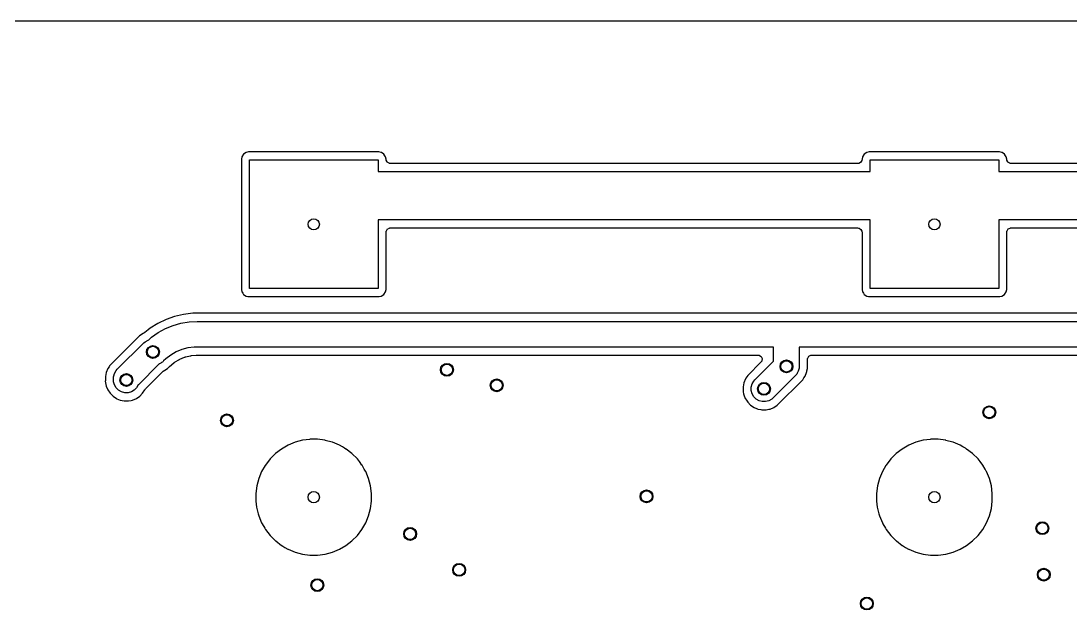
# Model space of a CAD drawing. Header units: inches. Extents: x 0.01 to 5.35, y 0.01 to 3.37.
# Drawn here: x 1.078 to 2.364, y 2.647 to 3.368 of the extents above; entities that cross this region are included whole.
import ezdxf

# ---------------------------------------------------------------- set-up
doc = ezdxf.new("R2010")
doc.units = ezdxf.units.IN
doc.header["$MEASUREMENT"] = 0
doc.layers.add('BLACK', color=250, linetype='CONTINUOUS')

msp = doc.modelspace()

# ---------------------------------------------------------------- linework, layer by layer
at = {"layer": 'BLACK', "linetype": 'CONTINUOUS'}
for p, q in [((0.0172, 3.3682), (5.3429, 3.3682)), ((1.3484, 3.2017), (1.3479, 3.1988)), ((1.3506, 3.205), (1.3484, 3.2017)), ((1.3484, 3.2017), (1.3484, 3.2017)), ((1.3484, 3.2017), (1.3484, 3.2017)), ((1.3484, 3.2017), (1.3484, 3.2017)), ((1.3539, 3.2072), (1.3506, 3.205)), ((1.3567, 3.2077), (1.3539, 3.2072)), ((1.3539, 3.2072), (1.3539, 3.2072)), ((1.3539, 3.2072), (1.3539, 3.2072)), ((1.5162, 3.2077), (1.3567, 3.2077)), ((1.3567, 3.2077), (1.3567, 3.2077)), ((1.3567, 3.2077), (1.3567, 3.2077)), ((1.519, 3.2072), (1.5162, 3.2077)), ((1.5162, 3.2077), (1.5162, 3.2077)), ((1.5162, 3.2077), (1.5162, 3.2077)), ((1.5193, 3.207), (1.519, 3.2072)), ((1.519, 3.2072), (1.519, 3.2072)), ((1.519, 3.2072), (1.519, 3.2072)), ((1.5194, 3.2069), (1.5193, 3.207)), ((1.5223, 3.205), (1.5194, 3.2069)), ((1.5236, 3.203), (1.5223, 3.205)), ((1.5223, 3.205), (1.5223, 3.205)), ((1.5245, 3.2017), (1.5236, 3.203)), ((1.525, 3.1989), (1.5245, 3.2017)), ((1.5245, 3.2017), (1.5245, 3.2017)), ((1.5245, 3.2017), (1.5245, 3.2017)), ((2.1083, 3.2017), (2.1077, 3.1988)), ((2.1104, 3.205), (2.1083, 3.2017)), ((2.1083, 3.2017), (2.1083, 3.2017)), ((2.1083, 3.2017), (2.1083, 3.2017)), ((2.1083, 3.2017), (2.1083, 3.2017)), ((2.1137, 3.2072), (2.1104, 3.205)), ((2.1166, 3.2077), (2.1137, 3.2072)), ((2.1137, 3.2072), (2.1137, 3.2072)), ((2.1137, 3.2072), (2.1137, 3.2072)), ((2.276, 3.2077), (2.1166, 3.2077)), ((2.1166, 3.2077), (2.1166, 3.2077)), ((2.1166, 3.2077), (2.1166, 3.2077)), ((2.2789, 3.2072), (2.276, 3.2077)), ((2.276, 3.2077), (2.276, 3.2077)), ((2.276, 3.2077), (2.276, 3.2077)), ((2.2791, 3.207), (2.2789, 3.2072)), ((2.2789, 3.2072), (2.2789, 3.2072)), ((2.2789, 3.2072), (2.2789, 3.2072)), ((2.2793, 3.2069), (2.2791, 3.207)), ((2.2821, 3.205), (2.2793, 3.2069)), ((2.2835, 3.203), (2.2821, 3.205)), ((2.2821, 3.205), (2.2821, 3.205)), ((2.2843, 3.2017), (2.2835, 3.203)), ((2.2849, 3.1989), (2.2843, 3.2017)), ((2.2843, 3.2017), (2.2843, 3.2017)), ((2.2843, 3.2017), (2.2843, 3.2017)), ((1.3479, 3.1988), (1.3479, 3.1988)), ((1.3479, 3.1988), (1.3479, 3.0394)), ((1.3577, 3.0404), (1.3577, 3.1979)), ((1.3577, 3.1979), (1.5152, 3.1979)), ((1.5152, 3.1979), (1.5152, 3.1837)), ((1.5251, 3.1988), (1.525, 3.1989)), ((1.5251, 3.1987), (1.5251, 3.1988)), ((1.5252, 3.1979), (1.5251, 3.1987)), ((1.5252, 3.1976), (1.5252, 3.1979)), ((1.5263, 3.1955), (1.5252, 3.1976)), ((1.5264, 3.1954), (1.5263, 3.1955)), ((1.5287, 3.1939), (1.5264, 3.1954)), ((1.5293, 3.1938), (1.5287, 3.1939)), ((1.5306, 3.1936), (1.5293, 3.1938)), ((2.1023, 3.1936), (1.5306, 3.1936)), ((2.1033, 3.1937), (2.1023, 3.1936)), ((2.1036, 3.1937), (2.1033, 3.1937)), ((2.1058, 3.1948), (2.1036, 3.1937)), ((2.1073, 3.1972), (2.1058, 3.1949)), ((2.1058, 3.1949), (2.1058, 3.1948)), ((2.1075, 3.1978), (2.1073, 3.1972)), ((2.1077, 3.1987), (2.1075, 3.1978)), ((2.1077, 3.1988), (2.1077, 3.1987)), ((2.1176, 3.1837), (2.1176, 3.1979)), ((2.1176, 3.1979), (2.275, 3.1979)), ((2.275, 3.1979), (2.275, 3.1837)), ((2.2849, 3.1988), (2.2849, 3.1989)), ((2.2849, 3.1987), (2.2849, 3.1988)), ((2.285, 3.1979), (2.2849, 3.1987)), ((2.2851, 3.1976), (2.285, 3.1979)), ((2.2862, 3.1955), (2.2851, 3.1976)), ((2.2862, 3.1954), (2.2862, 3.1955)), ((2.2885, 3.1939), (2.2862, 3.1954)), ((2.2891, 3.1938), (2.2885, 3.1939)), ((2.2905, 3.1936), (2.2891, 3.1938)), ((2.957, 3.1936), (2.2905, 3.1936)), ((1.5152, 3.1837), (2.1176, 3.1837)), ((2.275, 3.1837), (2.9719, 3.1837)), ((2.1176, 3.1246), (1.5152, 3.1246)), ((1.5152, 3.1246), (1.5152, 3.0404)), ((2.1176, 3.0404), (2.1176, 3.1246)), ((2.9719, 3.1246), (2.275, 3.1246)), ((2.275, 3.1246), (2.275, 3.0404)), ((1.5253, 3.1106), (1.5254, 3.1112)), ((1.5254, 3.1112), (1.5269, 3.1135)), ((1.5269, 3.1135), (1.527, 3.1135)), ((1.527, 3.1135), (1.5291, 3.1146)), ((1.5291, 3.1146), (1.5294, 3.1147)), ((1.5294, 3.1147), (1.5305, 3.1148)), ((1.5305, 3.1148), (2.1021, 3.1148)), ((2.1021, 3.1148), (2.1035, 3.1146)), ((2.1035, 3.1146), (2.1041, 3.1144)), ((2.1041, 3.1144), (2.1064, 3.1129)), ((2.1064, 3.1129), (2.1064, 3.1129)), ((2.1064, 3.1129), (2.1075, 3.1107)), ((2.2851, 3.1106), (2.2853, 3.1112)), ((2.2853, 3.1112), (2.2868, 3.1135)), ((2.2868, 3.1135), (2.289, 3.1146)), ((2.2868, 3.1135), (2.2868, 3.1135)), ((2.289, 3.1146), (2.2893, 3.1147)), ((2.2893, 3.1147), (2.2903, 3.1148)), ((2.2903, 3.1148), (2.9564, 3.1148)), ((1.5251, 3.1092), (1.5253, 3.1106)), ((1.5251, 3.0394), (1.5251, 3.1092)), ((2.1075, 3.1107), (2.1076, 3.1104)), ((2.1076, 3.1104), (2.1077, 3.1094)), ((2.1077, 3.1094), (2.1077, 3.0394)), ((2.2849, 3.1092), (2.2851, 3.1106)), ((2.2849, 3.0394), (2.2849, 3.1092)), ((1.3479, 3.0394), (1.3479, 3.0394)), ((1.3479, 3.0394), (1.3479, 3.0394)), ((1.3479, 3.0394), (1.3484, 3.0365)), ((1.3484, 3.0365), (1.3484, 3.0365)), ((1.3484, 3.0365), (1.3484, 3.0365)), ((1.3484, 3.0365), (1.3486, 3.0363)), ((1.3486, 3.0363), (1.3487, 3.0361)), ((1.3487, 3.0361), (1.3496, 3.0348)), ((1.3496, 3.0348), (1.3506, 3.0333)), ((1.5152, 3.0404), (1.3577, 3.0404)), ((1.5223, 3.0333), (1.5245, 3.0365)), ((1.5245, 3.0365), (1.5251, 3.0394)), ((2.1077, 3.0394), (2.1077, 3.0394)), ((2.1077, 3.0394), (2.1077, 3.0394)), ((2.1077, 3.0394), (2.1083, 3.0365)), ((2.1083, 3.0365), (2.1083, 3.0365)), ((2.1083, 3.0365), (2.1083, 3.0365)), ((2.1083, 3.0365), (2.1084, 3.0363)), ((2.1084, 3.0363), (2.1085, 3.0361)), ((2.1085, 3.0361), (2.1094, 3.0348)), ((2.1094, 3.0348), (2.1104, 3.0333)), ((2.275, 3.0404), (2.1176, 3.0404)), ((2.2821, 3.0333), (2.2843, 3.0365)), ((2.2843, 3.0365), (2.2849, 3.0394)), ((1.3506, 3.0333), (1.3536, 3.0313)), ((1.3536, 3.0313), (1.3539, 3.0311)), ((1.3539, 3.0311), (1.3539, 3.0311)), ((1.3539, 3.0311), (1.3539, 3.0311)), ((1.3539, 3.0311), (1.3539, 3.0311)), ((1.3539, 3.0311), (1.3539, 3.0311)), ((1.3539, 3.0311), (1.3556, 3.0308)), ((1.3556, 3.0308), (1.3564, 3.0306)), ((1.3564, 3.0306), (1.3566, 3.0306)), ((1.3566, 3.0306), (1.3567, 3.0305)), ((1.3567, 3.0305), (1.5162, 3.0305)), ((1.5162, 3.0305), (1.5163, 3.0305)), ((1.5163, 3.0305), (1.5166, 3.0306)), ((1.5166, 3.0306), (1.519, 3.0311)), ((1.519, 3.0311), (1.5223, 3.0333)), ((2.1104, 3.0333), (2.1134, 3.0313)), ((2.1134, 3.0313), (2.1137, 3.0311)), ((2.1137, 3.0311), (2.1137, 3.0311)), ((2.1137, 3.0311), (2.1137, 3.0311)), ((2.1137, 3.0311), (2.1137, 3.0311)), ((2.1137, 3.0311), (2.1137, 3.0311)), ((2.1137, 3.0311), (2.1155, 3.0308)), ((2.1155, 3.0308), (2.1163, 3.0306)), ((2.1163, 3.0306), (2.1164, 3.0306)), ((2.1164, 3.0306), (2.1166, 3.0305)), ((2.1166, 3.0305), (2.276, 3.0305)), ((2.276, 3.0305), (2.2762, 3.0305)), ((2.2762, 3.0305), (2.2765, 3.0306)), ((2.2765, 3.0306), (2.2789, 3.0311)), ((2.2789, 3.0311), (2.2821, 3.0333)), ((1.2772, 3.0088), (1.2662, 3.0064)), ((1.2883, 3.0101), (1.2772, 3.0088)), ((2.7364, 3.0101), (1.2883, 3.0101)), ((1.2456, 2.9978), (1.2362, 2.9919)), ((1.2557, 3.0027), (1.2456, 2.9978)), ((1.2549, 2.9914), (1.2642, 2.9952)), ((1.2662, 3.0064), (1.2557, 3.0027)), ((1.2557, 3.0027), (1.2557, 3.0027)), ((1.2557, 3.0027), (1.2557, 3.0027)), ((1.2642, 2.9952), (1.2739, 2.998)), ((1.2662, 3.0064), (1.2662, 3.0064)), ((1.2662, 3.0064), (1.2662, 3.0064)), ((1.2739, 2.998), (1.2838, 2.9997)), ((1.2838, 2.9997), (1.2939, 3.0002)), ((1.2939, 3.0002), (2.0152, 3.0002)), ((2.0152, 3.0002), (2.7386, 3.0002)), ((1.2233, 2.9827), (1.1872, 2.9467)), ((1.2275, 2.9855), (1.2233, 2.9827)), ((1.2281, 2.9858), (1.2275, 2.9855)), ((1.2275, 2.9855), (1.2275, 2.9855)), ((1.2287, 2.9861), (1.2281, 2.9858)), ((1.2293, 2.9864), (1.2287, 2.9861)), ((1.2298, 2.9868), (1.2293, 2.9864)), ((1.2336, 2.9898), (1.2298, 2.9868)), ((1.2362, 2.9919), (1.2336, 2.9898)), ((1.2362, 2.9919), (1.2362, 2.9919)), ((1.2362, 2.9919), (1.2362, 2.9919)), ((1.2379, 2.9807), (1.2461, 2.9865)), ((1.2461, 2.9865), (1.2549, 2.9914)), ((1.196, 2.9415), (1.2285, 2.974)), ((1.2285, 2.974), (1.23, 2.9753)), ((1.23, 2.9753), (1.2336, 2.9774)), ((1.2336, 2.9774), (1.2346, 2.9776)), ((1.2346, 2.9776), (1.2379, 2.9807)), ((1.2615, 2.959), (1.2554, 2.9544)), ((1.2681, 2.9629), (1.2615, 2.959)), ((1.2751, 2.9658), (1.2681, 2.9629)), ((1.2825, 2.9677), (1.2751, 2.9658)), ((1.2787, 2.9564), (1.2791, 2.9565)), ((1.2791, 2.9565), (1.2795, 2.9566)), ((1.2795, 2.9566), (1.2857, 2.9581)), ((1.29, 2.9687), (1.2825, 2.9677)), ((1.2857, 2.9581), (1.2861, 2.9582)), ((1.2861, 2.9582), (1.2865, 2.9583)), ((1.2865, 2.9583), (1.2869, 2.9583)), ((1.2869, 2.9583), (1.2927, 2.9588)), ((1.2939, 2.9687), (1.29, 2.9687)), ((1.2927, 2.9588), (1.2936, 2.9589)), ((1.2936, 2.9589), (1.2938, 2.9589)), ((1.2938, 2.9589), (1.2938, 2.9589)), ((1.2938, 2.9589), (1.2939, 2.9589)), ((1.9994, 2.9687), (1.2939, 2.9687)), ((1.2939, 2.9589), (1.2941, 2.9589)), ((1.2941, 2.9589), (1.9803, 2.9589)), ((1.9803, 2.9589), (1.9816, 2.9587)), ((1.9816, 2.9587), (1.9821, 2.9586)), ((1.9821, 2.9586), (1.9844, 2.9571)), ((1.9844, 2.9571), (1.9855, 2.9546)), ((1.9994, 2.9516), (1.9994, 2.9687)), ((2.7258, 2.9687), (2.0309, 2.9687)), ((2.0309, 2.9687), (2.0309, 2.9451)), ((2.0412, 2.9553), (2.0427, 2.9576)), ((2.0427, 2.9576), (2.0449, 2.9587)), ((2.0427, 2.9576), (2.0427, 2.9576)), ((2.0449, 2.9587), (2.0452, 2.9588)), ((2.0452, 2.9588), (2.0462, 2.9589)), ((2.0462, 2.9589), (2.7104, 2.9589)), ((1.1859, 2.9447), (1.1844, 2.9425)), ((1.1866, 2.9457), (1.1859, 2.9447)), ((1.1859, 2.9447), (1.1859, 2.9447)), ((1.1872, 2.9467), (1.1866, 2.9457)), ((1.2472, 2.9482), (1.2218, 2.9227)), ((1.2476, 2.9483), (1.2472, 2.9482)), ((1.2484, 2.9487), (1.2476, 2.9483)), ((1.2491, 2.949), (1.2484, 2.9487)), ((1.25, 2.9497), (1.2491, 2.949)), ((1.2512, 2.9503), (1.25, 2.9497)), ((1.252, 2.9511), (1.2512, 2.9503)), ((1.2527, 2.9517), (1.252, 2.9511)), ((1.2554, 2.9544), (1.2527, 2.9517)), ((1.2576, 2.9427), (1.2595, 2.9446)), ((1.2595, 2.9446), (1.2598, 2.9448)), ((1.2598, 2.9448), (1.265, 2.9493)), ((1.265, 2.9493), (1.2653, 2.9495)), ((1.2653, 2.9495), (1.2656, 2.9497)), ((1.2656, 2.9497), (1.2659, 2.95)), ((1.2659, 2.95), (1.2669, 2.9505)), ((1.2669, 2.9505), (1.2714, 2.9533)), ((1.2714, 2.9533), (1.2718, 2.9535)), ((1.2718, 2.9535), (1.2721, 2.9537)), ((1.2721, 2.9537), (1.2724, 2.9538)), ((1.2724, 2.9538), (1.2784, 2.9563)), ((1.2784, 2.9563), (1.2787, 2.9564)), ((1.984, 2.9501), (1.9677, 2.9339)), ((1.9765, 2.9287), (1.9994, 2.9516)), ((1.985, 2.9516), (1.984, 2.9501)), ((1.9851, 2.9518), (1.985, 2.9516)), ((1.9855, 2.9546), (1.9851, 2.9518)), ((1.9851, 2.9518), (1.9851, 2.9518)), ((2.0309, 2.9451), (2.0308, 2.9431)), ((2.0408, 2.9533), (2.041, 2.9547)), ((2.0408, 2.9426), (2.0408, 2.9533)), ((2.041, 2.9547), (2.0412, 2.9553)), ((1.1825, 2.9378), (1.1815, 2.9329)), ((1.1815, 2.9329), (1.1815, 2.9276)), ((1.1844, 2.9425), (1.1825, 2.9378)), ((1.1825, 2.9378), (1.1825, 2.9378)), ((1.1825, 2.9378), (1.1825, 2.9378)), ((1.1844, 2.9425), (1.1844, 2.9425)), ((1.1914, 2.9304), (1.1915, 2.9324)), ((1.1915, 2.9324), (1.1918, 2.9334)), ((1.1918, 2.9334), (1.1926, 2.9364)), ((1.1926, 2.9364), (1.1946, 2.9399)), ((1.1946, 2.9399), (1.196, 2.9415)), ((1.2313, 2.9183), (1.2518, 2.9388)), ((1.2518, 2.9388), (1.2521, 2.9391)), ((1.2521, 2.9391), (1.2522, 2.9391)), ((1.2522, 2.9391), (1.2525, 2.9394)), ((1.2525, 2.9394), (1.2527, 2.9395)), ((1.2527, 2.9395), (1.253, 2.9398)), ((1.253, 2.9398), (1.2535, 2.94)), ((1.2535, 2.94), (1.2537, 2.9401)), ((1.2535, 2.94), (1.2535, 2.94)), ((1.2537, 2.9401), (1.2554, 2.9413)), ((1.2537, 2.9401), (1.2537, 2.9401)), ((1.2554, 2.9413), (1.2556, 2.9414)), ((1.2556, 2.9414), (1.2576, 2.9427)), ((1.9677, 2.9339), (1.9656, 2.9307)), ((1.9677, 2.9339), (1.9677, 2.9339)), ((1.9677, 2.9339), (1.9677, 2.9339)), ((2.0263, 2.934), (1.9988, 2.9064)), ((2.0277, 2.9355), (2.0263, 2.934)), ((2.0285, 2.9369), (2.0277, 2.9355)), ((2.0297, 2.9391), (2.0285, 2.9369)), ((2.0308, 2.9431), (2.0297, 2.9391)), ((2.0351, 2.9288), (2.0365, 2.9309)), ((2.0365, 2.9309), (2.0379, 2.933)), ((2.0379, 2.933), (2.038, 2.9332)), ((2.038, 2.9332), (2.0398, 2.9376)), ((2.0398, 2.9376), (2.04, 2.9388)), ((2.04, 2.9388), (2.0402, 2.9398)), ((2.0402, 2.9398), (2.0408, 2.9426)), ((1.1815, 2.9276), (1.1813, 2.9269)), ((1.1813, 2.9269), (1.1825, 2.9209)), ((1.1825, 2.9209), (1.1825, 2.9209)), ((1.1825, 2.9209), (1.1825, 2.9209)), ((1.1825, 2.9209), (1.1844, 2.9163)), ((1.1914, 2.9284), (1.1914, 2.9304)), ((1.1915, 2.9263), (1.1914, 2.9284)), ((1.1926, 2.9224), (1.1915, 2.9263)), ((1.1946, 2.9188), (1.1926, 2.9224)), ((1.1975, 2.9159), (1.1946, 2.9188)), ((1.2196, 2.9188), (1.2167, 2.9159)), ((1.2217, 2.9224), (1.2196, 2.9188)), ((1.2218, 2.9227), (1.2217, 2.9224)), ((1.2306, 2.9175), (1.2313, 2.9183)), ((1.963, 2.925), (1.962, 2.9201)), ((1.962, 2.9201), (1.962, 2.915)), ((1.9649, 2.9297), (1.963, 2.925)), ((1.963, 2.925), (1.963, 2.925)), ((1.963, 2.925), (1.963, 2.925)), ((1.9656, 2.9307), (1.9649, 2.9297)), ((1.9656, 2.9307), (1.9656, 2.9307)), ((1.972, 2.9196), (1.9731, 2.9236)), ((1.972, 2.9155), (1.972, 2.9196)), ((1.9731, 2.9236), (1.9751, 2.9271)), ((1.9751, 2.9271), (1.9765, 2.9287)), ((2.004, 2.8977), (2.0351, 2.9288)), ((1.1844, 2.9163), (1.1844, 2.9163)), ((1.1844, 2.9163), (1.1872, 2.9121)), ((1.1872, 2.9121), (1.1872, 2.9121)), ((1.1872, 2.9121), (1.1872, 2.9121)), ((1.1872, 2.9121), (1.1908, 2.9085)), ((1.1908, 2.9085), (1.1908, 2.9085)), ((1.1908, 2.9085), (1.1908, 2.9085)), ((1.1908, 2.9085), (1.195, 2.9057)), ((1.195, 2.9057), (1.195, 2.9057)), ((1.195, 2.9057), (1.1956, 2.9054)), ((1.1956, 2.9054), (1.1956, 2.9054)), ((1.1956, 2.9054), (1.1994, 2.9039)), ((1.2011, 2.9138), (1.1975, 2.9159)), ((1.2051, 2.9128), (1.2011, 2.9138)), ((1.2092, 2.9128), (1.2051, 2.9128)), ((1.2132, 2.9138), (1.2092, 2.9128)), ((1.2167, 2.9159), (1.2132, 2.9138)), ((1.2146, 2.9038), (1.2193, 2.9057)), ((1.2193, 2.9057), (1.2235, 2.9085)), ((1.2235, 2.9085), (1.227, 2.9121)), ((1.227, 2.9121), (1.2298, 2.9163)), ((1.2298, 2.9163), (1.2298, 2.9163)), ((1.2298, 2.9163), (1.2299, 2.9163)), ((1.2299, 2.9163), (1.23, 2.9166)), ((1.23, 2.9166), (1.2306, 2.9175)), ((1.962, 2.915), (1.9622, 2.914)), ((1.9622, 2.914), (1.9628, 2.9113)), ((1.9628, 2.9113), (1.9628, 2.9113)), ((1.9628, 2.9113), (1.963, 2.9101)), ((1.963, 2.9101), (1.963, 2.9101)), ((1.963, 2.9101), (1.9648, 2.9057)), ((1.9648, 2.9057), (1.9649, 2.9054)), ((1.9649, 2.9054), (1.9649, 2.9054)), ((1.9649, 2.9054), (1.9661, 2.9038)), ((1.9731, 2.9115), (1.972, 2.9155)), ((1.9751, 2.908), (1.9731, 2.9115)), ((1.9781, 2.9051), (1.9751, 2.908)), ((1.9988, 2.9064), (1.9972, 2.9051)), ((1.1994, 2.9039), (1.1996, 2.9038)), ((1.1996, 2.9038), (1.2046, 2.9028)), ((1.2046, 2.9028), (1.2096, 2.9028)), ((1.2096, 2.9028), (1.213, 2.9034)), ((1.2096, 2.9028), (1.2096, 2.9028)), ((1.213, 2.9034), (1.2146, 2.9038)), ((1.9661, 2.9038), (1.9661, 2.9038)), ((1.9661, 2.9038), (1.9677, 2.9012)), ((1.9677, 2.9012), (1.9677, 2.9012)), ((1.9677, 2.9012), (1.9713, 2.8977)), ((1.9713, 2.8977), (1.9713, 2.8977)), ((1.9713, 2.8977), (1.9713, 2.8977)), ((1.9713, 2.8977), (1.9713, 2.8977)), ((1.9713, 2.8977), (1.9755, 2.8949)), ((1.9755, 2.8949), (1.9787, 2.8935)), ((1.9816, 2.903), (1.9781, 2.9051)), ((1.9787, 2.8935), (1.9799, 2.893)), ((1.9799, 2.893), (1.9801, 2.8929)), ((1.9801, 2.8929), (1.9802, 2.8929)), ((1.9802, 2.8929), (1.9802, 2.8929)), ((1.9802, 2.8929), (1.9802, 2.8929)), ((1.9802, 2.8929), (1.9802, 2.8929)), ((1.9802, 2.8929), (1.9802, 2.8929)), ((1.9802, 2.8929), (1.9837, 2.8922)), ((1.9856, 2.9019), (1.9816, 2.903)), ((1.9837, 2.8922), (1.9851, 2.8919)), ((1.9897, 2.9019), (1.9856, 2.9019)), ((1.9937, 2.903), (1.9897, 2.9019)), ((1.9902, 2.8919), (1.9935, 2.8926)), ((1.9935, 2.8926), (1.9951, 2.8929)), ((1.9972, 2.9051), (1.9937, 2.903)), ((1.9951, 2.8929), (1.9998, 2.8949)), ((1.9998, 2.8949), (2.004, 2.8977)), ((1.9851, 2.8919), (1.9902, 2.8919)), ((1.9902, 2.8919), (1.9902, 2.8919)), ((1.4226, 2.8546), (1.4136, 2.8521)), ((1.4315, 2.8557), (1.4226, 2.8546)), ((1.4316, 2.8557), (1.4315, 2.8557)), ((1.4318, 2.8558), (1.4316, 2.8557)), ((1.4411, 2.8558), (1.4318, 2.8558)), ((1.4318, 2.8558), (1.4318, 2.8558)), ((1.4318, 2.8558), (1.4318, 2.8558)), ((1.4412, 2.8558), (1.4411, 2.8558)), ((1.4411, 2.8558), (1.4411, 2.8558)), ((1.4411, 2.8558), (1.4411, 2.8558)), ((1.45, 2.8546), (1.4412, 2.8558)), ((1.4503, 2.8546), (1.45, 2.8546)), ((1.4506, 2.8545), (1.4503, 2.8546)), ((1.4538, 2.8536), (1.4506, 2.8545)), ((2.1824, 2.8546), (2.1735, 2.8521)), ((2.1914, 2.8557), (2.1824, 2.8546)), ((2.1917, 2.8558), (2.1914, 2.8557)), ((2.1914, 2.8557), (2.1914, 2.8557)), ((2.2009, 2.8558), (2.1917, 2.8558)), ((2.1917, 2.8558), (2.1917, 2.8558)), ((2.1917, 2.8558), (2.1917, 2.8558)), ((2.201, 2.8558), (2.2009, 2.8558)), ((2.2009, 2.8558), (2.2009, 2.8558)), ((2.2098, 2.8546), (2.201, 2.8558)), ((2.201, 2.8558), (2.201, 2.8558)), ((2.2102, 2.8546), (2.2098, 2.8546)), ((2.2105, 2.8545), (2.2102, 2.8546)), ((2.2136, 2.8536), (2.2105, 2.8545)), ((1.397, 2.8439), (1.3896, 2.8383)), ((1.405, 2.8486), (1.397, 2.8439)), ((1.397, 2.8439), (1.397, 2.8439)), ((1.4136, 2.8521), (1.405, 2.8486)), ((1.405, 2.8486), (1.405, 2.8486)), ((1.4593, 2.8521), (1.4538, 2.8536)), ((1.4679, 2.8486), (1.4593, 2.8521)), ((1.4715, 2.8465), (1.4679, 2.8486)), ((1.4679, 2.8486), (1.4679, 2.8486)), ((1.4743, 2.8449), (1.4715, 2.8465)), ((1.4715, 2.8465), (1.4715, 2.8465)), ((1.4759, 2.8439), (1.4743, 2.8449)), ((1.476, 2.8439), (1.4759, 2.8439)), ((1.4759, 2.8439), (1.4759, 2.8439)), ((1.4833, 2.8383), (1.476, 2.8439)), ((2.1568, 2.8439), (2.1495, 2.8383)), ((2.1649, 2.8486), (2.1568, 2.8439)), ((2.1568, 2.8439), (2.1568, 2.8439)), ((2.1735, 2.8521), (2.1649, 2.8486)), ((2.1649, 2.8486), (2.1649, 2.8486)), ((2.2191, 2.8521), (2.2136, 2.8536)), ((2.2277, 2.8486), (2.2191, 2.8521)), ((2.2313, 2.8465), (2.2277, 2.8486)), ((2.2277, 2.8486), (2.2277, 2.8486)), ((2.2342, 2.8449), (2.2313, 2.8465)), ((2.2313, 2.8465), (2.2313, 2.8465)), ((2.2358, 2.8439), (2.2342, 2.8449)), ((2.2431, 2.8383), (2.2358, 2.8439)), ((2.2358, 2.8439), (2.2358, 2.8439)), ((2.2358, 2.8439), (2.2358, 2.8439)), ((1.383, 2.8317), (1.3774, 2.8243)), ((1.3896, 2.8383), (1.383, 2.8317)), ((1.383, 2.8317), (1.383, 2.8317)), ((1.383, 2.8317), (1.383, 2.8317)), ((1.3896, 2.8383), (1.3896, 2.8383)), ((1.3896, 2.8383), (1.3896, 2.8383)), ((1.4899, 2.8317), (1.4833, 2.8383)), ((1.4833, 2.8383), (1.4833, 2.8383)), ((1.4833, 2.8383), (1.4833, 2.8383)), ((1.4833, 2.8383), (1.4833, 2.8383)), ((1.4924, 2.8285), (1.4899, 2.8317)), ((1.4899, 2.8317), (1.4899, 2.8317)), ((1.4899, 2.8317), (1.4899, 2.8317)), ((1.4899, 2.8317), (1.4899, 2.8317)), ((1.4955, 2.8243), (1.4924, 2.8285)), ((2.1429, 2.8317), (2.1372, 2.8243)), ((2.1495, 2.8383), (2.1429, 2.8317)), ((2.1429, 2.8317), (2.1429, 2.8317)), ((2.1429, 2.8317), (2.1429, 2.8317)), ((2.1495, 2.8383), (2.1495, 2.8383)), ((2.1495, 2.8383), (2.1495, 2.8383)), ((2.2497, 2.8317), (2.2431, 2.8383)), ((2.2431, 2.8383), (2.2431, 2.8383)), ((2.2431, 2.8383), (2.2431, 2.8383)), ((2.2431, 2.8383), (2.2431, 2.8383)), ((2.2522, 2.8285), (2.2497, 2.8317)), ((2.2497, 2.8317), (2.2497, 2.8317)), ((2.2497, 2.8317), (2.2497, 2.8317)), ((2.2497, 2.8317), (2.2497, 2.8317)), ((2.2554, 2.8243), (2.2522, 2.8285)), ((1.3727, 2.8163), (1.3692, 2.8077)), ((1.3771, 2.8239), (1.3727, 2.8163)), ((1.3727, 2.8163), (1.3727, 2.8163)), ((1.3773, 2.8242), (1.3771, 2.8239)), ((1.3774, 2.8243), (1.3773, 2.8242)), ((1.4956, 2.8242), (1.4955, 2.8243)), ((1.4984, 2.8193), (1.4956, 2.8242)), ((1.4999, 2.8168), (1.4984, 2.8193)), ((1.5001, 2.8164), (1.4999, 2.8168)), ((1.5002, 2.8163), (1.5001, 2.8164)), ((1.5001, 2.8164), (1.5001, 2.8164)), ((1.5037, 2.8077), (1.5002, 2.8163)), ((1.5002, 2.8163), (1.5002, 2.8163)), ((2.1326, 2.8163), (2.129, 2.8077)), ((2.137, 2.8239), (2.1326, 2.8163)), ((2.1326, 2.8163), (2.1326, 2.8163)), ((2.1371, 2.8242), (2.137, 2.8239)), ((2.1372, 2.8243), (2.1371, 2.8242)), ((2.2555, 2.8242), (2.2554, 2.8243)), ((2.2583, 2.8193), (2.2555, 2.8242)), ((2.2597, 2.8168), (2.2583, 2.8193)), ((2.2599, 2.8164), (2.2597, 2.8168)), ((2.26, 2.8164), (2.2599, 2.8164)), ((2.26, 2.8163), (2.26, 2.8164)), ((2.2636, 2.8077), (2.26, 2.8163)), ((2.26, 2.8163), (2.26, 2.8163)), ((1.3692, 2.8077), (1.3668, 2.7987)), ((1.5061, 2.7987), (1.5037, 2.8077)), ((2.129, 2.8077), (2.1266, 2.7987)), ((2.266, 2.7987), (2.2636, 2.8077)), ((1.3668, 2.7987), (1.3656, 2.7895)), ((1.3656, 2.7895), (1.3656, 2.7895)), ((1.3656, 2.7895), (1.3656, 2.7802)), ((1.5073, 2.7895), (1.5061, 2.7987)), ((1.5073, 2.7802), (1.5073, 2.7895)), ((1.5073, 2.7895), (1.5073, 2.7895)), ((2.1266, 2.7987), (2.1254, 2.7895)), ((2.1254, 2.7895), (2.1254, 2.7895)), ((2.1254, 2.7895), (2.1254, 2.7802)), ((2.2672, 2.7895), (2.266, 2.7987)), ((2.2672, 2.7802), (2.2672, 2.7895)), ((1.3656, 2.7802), (1.3656, 2.7802)), ((1.3656, 2.7802), (1.3666, 2.7727)), ((1.5061, 2.771), (1.5073, 2.7802)), ((2.1254, 2.7802), (2.1254, 2.7802)), ((2.1254, 2.7802), (2.1264, 2.7727)), ((2.266, 2.771), (2.2672, 2.7802)), ((1.3666, 2.7727), (1.3668, 2.771)), ((1.3668, 2.771), (1.3686, 2.7644)), ((1.3686, 2.7644), (1.3692, 2.762)), ((1.5037, 2.762), (1.5061, 2.771)), ((2.1264, 2.7727), (2.1266, 2.771)), ((2.1266, 2.771), (2.1284, 2.7644)), ((2.1284, 2.7644), (2.129, 2.762)), ((2.2636, 2.762), (2.266, 2.771)), ((1.3692, 2.762), (1.3727, 2.7535)), ((1.3727, 2.7535), (1.3727, 2.7535)), ((1.3727, 2.7535), (1.3727, 2.7535)), ((1.3727, 2.7535), (1.3733, 2.7524)), ((1.3733, 2.7524), (1.3733, 2.7524)), ((1.3733, 2.7524), (1.3765, 2.747)), ((1.4955, 2.7454), (1.5002, 2.7535)), ((1.5002, 2.7535), (1.5037, 2.762)), ((2.129, 2.762), (2.1326, 2.7535)), ((2.1326, 2.7535), (2.1326, 2.7535)), ((2.1326, 2.7535), (2.1326, 2.7535)), ((2.1326, 2.7535), (2.1332, 2.7524)), ((2.1332, 2.7524), (2.1332, 2.7524)), ((2.1332, 2.7524), (2.1363, 2.747)), ((2.2554, 2.7454), (2.26, 2.7535)), ((2.26, 2.7535), (2.2636, 2.762)), ((1.3765, 2.747), (1.3774, 2.7454)), ((1.3774, 2.7454), (1.3774, 2.7454)), ((1.3774, 2.7454), (1.3774, 2.7454)), ((1.3774, 2.7454), (1.383, 2.738)), ((1.383, 2.738), (1.383, 2.738)), ((1.383, 2.738), (1.383, 2.738)), ((1.383, 2.738), (1.383, 2.738)), ((1.383, 2.738), (1.3896, 2.7315)), ((1.4833, 2.7315), (1.4899, 2.738)), ((1.4899, 2.738), (1.4955, 2.7454)), ((2.1363, 2.747), (2.1372, 2.7454)), ((2.1372, 2.7454), (2.1372, 2.7454)), ((2.1372, 2.7454), (2.1373, 2.7454)), ((2.1373, 2.7454), (2.1429, 2.738)), ((2.1429, 2.738), (2.1429, 2.738)), ((2.1429, 2.738), (2.1429, 2.738)), ((2.1429, 2.738), (2.1429, 2.738)), ((2.1429, 2.738), (2.1495, 2.7315)), ((2.2431, 2.7315), (2.2497, 2.738)), ((2.2497, 2.738), (2.2554, 2.7454)), ((1.3896, 2.7315), (1.3896, 2.7315)), ((1.3896, 2.7315), (1.3896, 2.7315)), ((1.3896, 2.7315), (1.3896, 2.7315)), ((1.3896, 2.7315), (1.3899, 2.7313)), ((1.3899, 2.7313), (1.3899, 2.7313)), ((1.3899, 2.7313), (1.397, 2.7258)), ((1.397, 2.7258), (1.3973, 2.7256)), ((1.3973, 2.7256), (1.4011, 2.7234)), ((1.4679, 2.7212), (1.4759, 2.7258)), ((1.4759, 2.7258), (1.4833, 2.7315)), ((2.1495, 2.7315), (2.1495, 2.7315)), ((2.1495, 2.7315), (2.1495, 2.7315)), ((2.1495, 2.7315), (2.1495, 2.7315)), ((2.1495, 2.7315), (2.1497, 2.7313)), ((2.1497, 2.7313), (2.1497, 2.7313)), ((2.1497, 2.7313), (2.1568, 2.7258)), ((2.1568, 2.7258), (2.1572, 2.7256)), ((2.1572, 2.7256), (2.161, 2.7234)), ((2.2277, 2.7212), (2.2358, 2.7258)), ((2.2358, 2.7258), (2.2431, 2.7315)), ((1.4011, 2.7234), (1.4011, 2.7234)), ((1.4011, 2.7234), (1.4049, 2.7212)), ((1.4049, 2.7212), (1.405, 2.7212)), ((1.405, 2.7212), (1.405, 2.7212)), ((1.405, 2.7212), (1.4051, 2.7212)), ((1.4051, 2.7212), (1.4136, 2.7176)), ((1.4136, 2.7176), (1.4226, 2.7152)), ((1.4226, 2.7152), (1.4318, 2.714)), ((1.4318, 2.714), (1.4318, 2.714)), ((1.4318, 2.714), (1.4411, 2.714)), ((1.4411, 2.714), (1.4503, 2.7152)), ((1.4411, 2.714), (1.4411, 2.714)), ((1.4503, 2.7152), (1.4593, 2.7176)), ((1.4593, 2.7176), (1.4679, 2.7212)), ((2.161, 2.7234), (2.161, 2.7234)), ((2.161, 2.7234), (2.1647, 2.7212)), ((2.1647, 2.7212), (2.1648, 2.7212)), ((2.1648, 2.7212), (2.1649, 2.7212)), ((2.1649, 2.7212), (2.1649, 2.7212)), ((2.1649, 2.7212), (2.1735, 2.7176)), ((2.1735, 2.7176), (2.1824, 2.7152)), ((2.1824, 2.7152), (2.1917, 2.714)), ((2.1917, 2.714), (2.1917, 2.714)), ((2.1917, 2.714), (2.2009, 2.714)), ((2.2009, 2.714), (2.2102, 2.7152)), ((2.2009, 2.714), (2.2009, 2.714)), ((2.2102, 2.7152), (2.2191, 2.7176)), ((2.2191, 2.7176), (2.2277, 2.7212))]:
    msp.add_line(p, q, dxfattribs=at)
at = {"layer": 'BLACK'}
for centre, radius in [((1.4365, 3.1191), 0.00689), ((2.1963, 3.1191), 0.00689), ((1.2396, 2.9628), 0.00787), ((1.5995, 2.9409), 0.00787), ((2.0152, 2.9451), 0.00787), ((1.2071, 2.9284), 0.00787), ((1.6605, 2.9219), 0.00787), ((1.9876, 2.9176), 0.00787), ((2.2635, 2.8889), 0.00787), ((1.3302, 2.879), 0.00787), ((1.4365, 2.7849), 0.00689), ((1.4365, 2.7849), 0.00689), ((1.8439, 2.7859), 0.00787), ((2.1963, 2.7849), 0.00689), ((2.1963, 2.7849), 0.00689), ((2.3285, 2.7469), 0.00787), ((1.5545, 2.7399), 0.00787), ((1.6145, 2.6959), 0.00787), ((2.3302, 2.69), 0.00787), ((1.4409, 2.6772), 0.00787), ((2.1136, 2.6546), 0.00787)]:
    msp.add_circle(centre, radius, dxfattribs=at)
at = {"layer": 'WHITE'}
for centre in [(1.4365, 3.1191), (2.1963, 3.1191), (1.2396, 2.9628), (1.5995, 2.9409), (2.0152, 2.9451), (1.2071, 2.9284), (1.6605, 2.9219), (1.9876, 2.9176), (2.2635, 2.8889), (1.3302, 2.879), (1.8439, 2.7859), (2.3285, 2.7469), (1.5545, 2.7399), (1.6145, 2.6959), (2.3302, 2.69), (1.4409, 2.6772), (2.1136, 2.6546)]:
    msp.add_circle(centre, 0.00689, dxfattribs=at)

doc.saveas('drawing.dxf')
